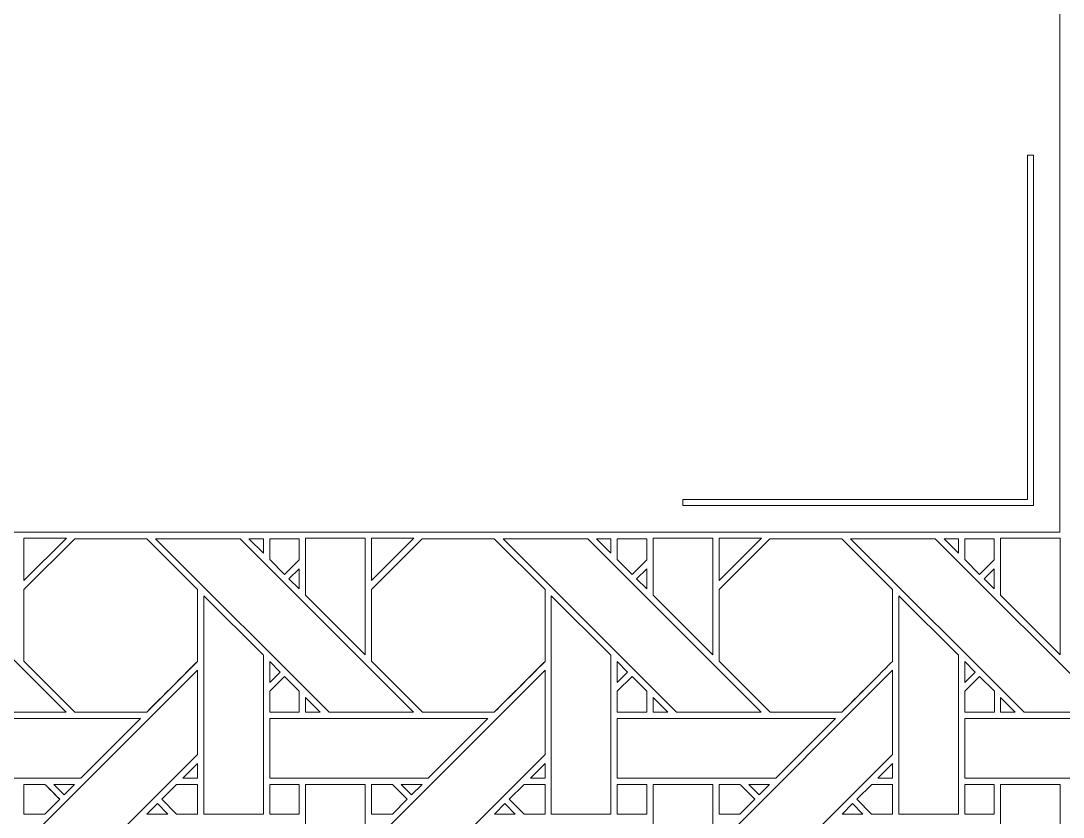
# Model space of a CAD drawing. Header units: inches. Extents: x 6.4 to 18.4, y 3.1 to 15.1.
# Drawn here: x 12.612 to 15.457, y 5.251 to 7.425 of the extents above; entities that cross this region are included whole.
import ezdxf

# ---------------------------------------------------------------- set-up
doc = ezdxf.new("R2010")
doc.units = ezdxf.units.IN
doc.header["$MEASUREMENT"] = 0
doc.layers.add('Design', color=7, linetype='Continuous', lineweight=0)

msp = doc.modelspace()

# ---------------------------------------------------------------- linework, layer by layer
at = {"layer": 'Design'}
for points, knots in [([(12.3829, 15.0948), (9.0691, 15.0948), (6.3829, 12.4085), (6.3829, 9.0948), (6.3829, 5.7811), (9.0691, 3.0948), (12.3829, 3.0948), (15.6966, 3.0948), (18.3829, 5.7811), (18.3829, 9.0948), (18.3829, 12.4085), (15.6966, 15.0948), (12.3829, 15.0948)], [0, 0, 0, 0, 1, 1, 1, 2, 2, 2, 3, 3, 3, 4, 4, 4, 4]), ([(12.3829, 14.3629), (9.4733, 14.3629), (7.1147, 12.0043), (7.1147, 9.0948), (7.1147, 6.1852), (9.4733, 3.8266), (12.3829, 3.8266), (15.2924, 3.8266), (17.651, 6.1852), (17.651, 9.0948), (17.651, 12.0043), (15.2924, 14.3629), (12.3829, 14.3629)], [0, 0, 0, 0, 1, 1, 1, 2, 2, 2, 3, 3, 3, 4, 4, 4, 4]), ([(9.3173, 6.0292), (9.3173, 6.0292), (9.3173, 12.1603), (9.3173, 12.1603), (9.3173, 12.1603), (15.4484, 12.1603), (15.4484, 12.1603), (15.4484, 12.1603), (15.4484, 6.0292), (15.4484, 6.0292), (15.4484, 6.0292), (9.3173, 6.0292), (9.3173, 6.0292)], [0, 0, 0, 0, 1, 1, 1, 2, 2, 2, 3, 3, 3, 4, 4, 4, 4]), ([(15.3596, 7.0584), (15.3596, 7.0584), (15.3763, 7.0584), (15.3763, 7.0584), (15.3763, 7.0584), (15.3763, 6.1013), (15.3763, 6.1013), (15.3763, 6.1013), (14.4192, 6.1013), (14.4192, 6.1013), (14.4192, 6.1013), (14.4192, 6.118), (14.4192, 6.118), (14.4192, 6.118), (15.3596, 6.118), (15.3596, 6.118), (15.3596, 6.118), (15.3596, 7.0584), (15.3596, 7.0584)], [0, 0, 0, 0, 1, 1, 1, 2, 2, 2, 3, 3, 3, 4, 4, 4, 5, 5, 5, 6, 6, 6, 6]), ([(12.0308, 6.0112), (12.0308, 6.0112), (12.2618, 6.0112), (12.2618, 6.0112), (12.2618, 6.0112), (12.7354, 5.5375), (12.7354, 5.5375), (12.7354, 5.5375), (12.5044, 5.5375), (12.5044, 5.5375), (12.5044, 5.5375), (12.0308, 6.0112), (12.0308, 6.0112)], [0, 0, 0, 0, 1, 1, 1, 2, 2, 2, 3, 3, 3, 4, 4, 4, 4]), ([(12.6204, 6.0126), (12.6204, 6.0126), (12.7361, 6.0126), (12.7361, 6.0126), (12.7361, 6.0126), (12.6204, 5.8968), (12.6204, 5.8968), (12.6204, 5.8968), (12.6204, 6.0126), (12.6204, 6.0126)], [0, 0, 0, 0, 1, 1, 1, 2, 2, 2, 3, 3, 3, 3]), ([(12.9553, 5.5375), (12.9553, 5.5375), (12.7596, 5.5375), (12.7596, 5.5375), (12.7596, 5.5375), (12.6204, 5.6767), (12.6204, 5.6767), (12.6204, 5.6767), (12.6204, 5.8724), (12.6204, 5.8724), (12.6204, 5.8724), (12.7591, 6.0111), (12.7591, 6.0111), (12.7591, 6.0111), (12.9553, 6.0111), (12.9553, 6.0111), (12.9553, 6.0111), (13.0941, 5.8724), (13.0941, 5.8724), (13.0941, 5.8724), (13.0941, 5.6762), (13.0941, 5.6762), (13.0763, 5.6582), (12.9643, 5.5465), (12.9553, 5.5375)], [0, 0, 0, 0, 1, 1, 1, 2, 2, 2, 3, 3, 3, 4, 4, 4, 5, 5, 5, 6, 6, 6, 7, 7, 7, 8, 8, 8, 8]), ([(12.6204, 5.6767), (12.6204, 5.6767), (12.6204, 5.8724), (12.6204, 5.8724), (12.6204, 5.8724), (12.7591, 6.0111), (12.7591, 6.0111), (12.7591, 6.0111), (12.9553, 6.0111), (12.9553, 6.0111), (12.9553, 6.0111), (13.0941, 5.8724), (13.0941, 5.8724), (13.0941, 5.8724), (13.0941, 5.6762), (13.0941, 5.6762), (13.0756, 5.6576), (12.9638, 5.546), (12.9553, 5.5375), (12.9553, 5.5375), (12.7596, 5.5375), (12.7596, 5.5375), (12.7596, 5.5375), (12.6204, 5.6767), (12.6204, 5.6767)], [0, 0, 0, 0, 1, 1, 1, 2, 2, 2, 3, 3, 3, 4, 4, 4, 5, 5, 5, 6, 6, 6, 7, 7, 7, 8, 8, 8, 8]), ([(12.9795, 6.0112), (12.9795, 6.0112), (13.2105, 6.0112), (13.2105, 6.0112), (13.2105, 6.0112), (13.6841, 5.5375), (13.6841, 5.5375), (13.6841, 5.5375), (13.4531, 5.5375), (13.4531, 5.5375), (13.4531, 5.5375), (12.9795, 6.0112), (12.9795, 6.0112)], [0, 0, 0, 0, 1, 1, 1, 2, 2, 2, 3, 3, 3, 4, 4, 4, 4]), ([(13.2741, 6.0111), (13.2741, 6.0111), (13.2741, 5.9713), (13.2741, 5.9713), (13.2741, 5.9713), (13.2346, 6.0111), (13.2346, 6.0111), (13.2346, 6.0111), (13.2741, 6.0111), (13.2741, 6.0111)], [0, 0, 0, 0, 1, 1, 1, 2, 2, 2, 3, 3, 3, 3]), ([(13.2913, 5.9539), (13.2913, 5.9539), (13.2913, 6.0111), (13.2913, 6.0111), (13.2913, 6.0111), (13.3715, 6.0111), (13.3715, 6.0111), (13.3715, 6.0111), (13.3715, 5.9535), (13.3715, 5.9535), (13.3715, 5.9535), (13.3316, 5.9136), (13.3316, 5.9136), (13.3316, 5.9136), (13.2913, 5.9539), (13.2913, 5.9539)], [0, 0, 0, 0, 1, 1, 1, 2, 2, 2, 3, 3, 3, 4, 4, 4, 5, 5, 5, 5]), ([(13.3316, 5.9136), (13.3316, 5.9136), (13.2913, 5.9539), (13.2913, 5.9539), (13.2913, 5.9539), (13.2913, 6.0111), (13.2913, 6.0111), (13.2913, 6.0111), (13.3715, 6.0111), (13.3715, 6.0111), (13.3715, 6.0111), (13.3715, 5.9535), (13.3715, 5.9535), (13.3715, 5.9535), (13.3316, 5.9136), (13.3316, 5.9136)], [0, 0, 0, 0, 1, 1, 1, 2, 2, 2, 3, 3, 3, 4, 4, 4, 5, 5, 5, 5]), ([(13.3891, 6.0126), (13.3891, 6.0126), (13.552, 6.0126), (13.552, 6.0126), (13.552, 6.0126), (13.552, 5.6939), (13.552, 5.6939), (13.552, 5.6939), (13.3891, 5.8568), (13.3891, 5.8568), (13.3891, 5.8568), (13.3891, 6.0126), (13.3891, 6.0126)], [0, 0, 0, 0, 1, 1, 1, 2, 2, 2, 3, 3, 3, 4, 4, 4, 4]), ([(13.5691, 6.0126), (13.5691, 6.0126), (13.6849, 6.0126), (13.6849, 6.0126), (13.6849, 6.0126), (13.5691, 5.8968), (13.5691, 5.8968), (13.5691, 5.8968), (13.5691, 6.0126), (13.5691, 6.0126)], [0, 0, 0, 0, 1, 1, 1, 2, 2, 2, 3, 3, 3, 3]), ([(13.9041, 5.5375), (13.9041, 5.5375), (13.7084, 5.5375), (13.7084, 5.5375), (13.7084, 5.5375), (13.5691, 5.6767), (13.5691, 5.6767), (13.5691, 5.6767), (13.5691, 5.8724), (13.5691, 5.8724), (13.5691, 5.8724), (13.7078, 6.0111), (13.7078, 6.0111), (13.7078, 6.0111), (13.904, 6.0111), (13.904, 6.0111), (13.904, 6.0111), (14.0428, 5.8724), (14.0428, 5.8724), (14.0428, 5.8724), (14.0428, 5.6762), (14.0428, 5.6762), (14.025, 5.6582), (13.9131, 5.5465), (13.9041, 5.5375)], [0, 0, 0, 0, 1, 1, 1, 2, 2, 2, 3, 3, 3, 4, 4, 4, 5, 5, 5, 6, 6, 6, 7, 7, 7, 8, 8, 8, 8]), ([(13.7084, 5.5375), (13.7084, 5.5375), (13.5691, 5.6767), (13.5691, 5.6767), (13.5691, 5.6767), (13.5691, 5.8724), (13.5691, 5.8724), (13.5691, 5.8724), (13.7078, 6.0111), (13.7078, 6.0111), (13.7078, 6.0111), (13.904, 6.0111), (13.904, 6.0111), (13.904, 6.0111), (14.0428, 5.8724), (14.0428, 5.8724), (14.0428, 5.8724), (14.0428, 5.6762), (14.0428, 5.6762), (14.0248, 5.658), (13.9129, 5.5463), (13.9041, 5.5375), (13.9041, 5.5375), (13.7084, 5.5375), (13.7084, 5.5375)], [0, 0, 0, 0, 1, 1, 1, 2, 2, 2, 3, 3, 3, 4, 4, 4, 5, 5, 5, 6, 6, 6, 7, 7, 7, 8, 8, 8, 8]), ([(13.9283, 6.0112), (13.9283, 6.0112), (14.1592, 6.0112), (14.1592, 6.0112), (14.1592, 6.0112), (14.6329, 5.5375), (14.6329, 5.5375), (14.6329, 5.5375), (14.4018, 5.5375), (14.4018, 5.5375), (14.4018, 5.5375), (13.9283, 6.0112), (13.9283, 6.0112)], [0, 0, 0, 0, 1, 1, 1, 2, 2, 2, 3, 3, 3, 4, 4, 4, 4]), ([(14.2228, 6.0111), (14.2228, 6.0111), (14.2228, 5.9713), (14.2228, 5.9713), (14.2228, 5.9713), (14.1833, 6.0111), (14.1833, 6.0111), (14.1833, 6.0111), (14.2228, 6.0111), (14.2228, 6.0111)], [0, 0, 0, 0, 1, 1, 1, 2, 2, 2, 3, 3, 3, 3]), ([(14.24, 5.9539), (14.24, 5.9539), (14.24, 6.0111), (14.24, 6.0111), (14.24, 6.0111), (14.3203, 6.0111), (14.3203, 6.0111), (14.3203, 6.0111), (14.3203, 5.9535), (14.3203, 5.9535), (14.3203, 5.9535), (14.2803, 5.9136), (14.2803, 5.9136), (14.2803, 5.9136), (14.24, 5.9539), (14.24, 5.9539)], [0, 0, 0, 0, 1, 1, 1, 2, 2, 2, 3, 3, 3, 4, 4, 4, 5, 5, 5, 5]), ([(14.2803, 5.9136), (14.2803, 5.9136), (14.24, 5.9539), (14.24, 5.9539), (14.24, 5.9539), (14.24, 6.0111), (14.24, 6.0111), (14.24, 6.0111), (14.3203, 6.0111), (14.3203, 6.0111), (14.3203, 6.0111), (14.3203, 5.9535), (14.3203, 5.9535), (14.3203, 5.9535), (14.2803, 5.9136), (14.2803, 5.9136)], [0, 0, 0, 0, 1, 1, 1, 2, 2, 2, 3, 3, 3, 4, 4, 4, 5, 5, 5, 5]), ([(14.3378, 6.0126), (14.3378, 6.0126), (14.5007, 6.0126), (14.5007, 6.0126), (14.5007, 6.0126), (14.5007, 5.6939), (14.5007, 5.6939), (14.5007, 5.6939), (14.3378, 5.8568), (14.3378, 5.8568), (14.3378, 5.8568), (14.3378, 6.0126), (14.3378, 6.0126)], [0, 0, 0, 0, 1, 1, 1, 2, 2, 2, 3, 3, 3, 4, 4, 4, 4]), ([(14.5179, 5.8968), (14.5179, 5.8968), (14.5179, 6.0126), (14.5179, 6.0126), (14.5179, 6.0126), (14.6336, 6.0126), (14.6336, 6.0126), (14.6336, 6.0126), (14.5179, 5.8968), (14.5179, 5.8968)], [0, 0, 0, 0, 1, 1, 1, 2, 2, 2, 3, 3, 3, 3]), ([(14.5179, 5.6767), (14.5179, 5.6767), (14.5179, 5.8724), (14.5179, 5.8724), (14.5179, 5.8724), (14.6566, 6.0111), (14.6566, 6.0111), (14.6566, 6.0111), (14.8528, 6.0111), (14.8528, 6.0111), (14.8528, 6.0111), (14.9915, 5.8724), (14.9915, 5.8724), (14.9915, 5.8724), (14.9915, 5.6762), (14.9915, 5.6762), (14.9737, 5.6582), (14.8618, 5.5465), (14.8528, 5.5375), (14.8528, 5.5375), (14.6571, 5.5375), (14.6571, 5.5375), (14.6571, 5.5375), (14.5179, 5.6767), (14.5179, 5.6767)], [0, 0, 0, 0, 1, 1, 1, 2, 2, 2, 3, 3, 3, 4, 4, 4, 5, 5, 5, 6, 6, 6, 7, 7, 7, 8, 8, 8, 8]), ([(14.5179, 5.6767), (14.5179, 5.6767), (14.5179, 5.8724), (14.5179, 5.8724), (14.5179, 5.8724), (14.6566, 6.0111), (14.6566, 6.0111), (14.6566, 6.0111), (14.8528, 6.0111), (14.8528, 6.0111), (14.8528, 6.0111), (14.9915, 5.8724), (14.9915, 5.8724), (14.9915, 5.8724), (14.9915, 5.6762), (14.9915, 5.6762), (14.9737, 5.6582), (14.8617, 5.5464), (14.8528, 5.5375), (14.8528, 5.5375), (14.6571, 5.5375), (14.6571, 5.5375), (14.6571, 5.5375), (14.5179, 5.6767), (14.5179, 5.6767)], [0, 0, 0, 0, 1, 1, 1, 2, 2, 2, 3, 3, 3, 4, 4, 4, 5, 5, 5, 6, 6, 6, 7, 7, 7, 8, 8, 8, 8]), ([(14.877, 6.0112), (14.877, 6.0112), (15.1079, 6.0112), (15.1079, 6.0112), (15.1079, 6.0112), (15.5816, 5.5375), (15.5816, 5.5375), (15.5816, 5.5375), (15.3505, 5.5375), (15.3505, 5.5375), (15.3505, 5.5375), (14.877, 6.0112), (14.877, 6.0112)], [0, 0, 0, 0, 1, 1, 1, 2, 2, 2, 3, 3, 3, 4, 4, 4, 4]), ([(15.1715, 6.0111), (15.1715, 6.0111), (15.1715, 5.9713), (15.1715, 5.9713), (15.1715, 5.9713), (15.1321, 6.0111), (15.1321, 6.0111), (15.1321, 6.0111), (15.1715, 6.0111), (15.1715, 6.0111)], [0, 0, 0, 0, 1, 1, 1, 2, 2, 2, 3, 3, 3, 3]), ([(15.269, 6.0111), (15.269, 6.0111), (15.269, 5.9535), (15.269, 5.9535), (15.269, 5.9535), (15.2291, 5.9136), (15.2291, 5.9136), (15.2291, 5.9136), (15.1887, 5.9539), (15.1887, 5.9539), (15.1887, 5.9539), (15.1887, 6.0111), (15.1887, 6.0111), (15.1887, 6.0111), (15.269, 6.0111), (15.269, 6.0111)], [0, 0, 0, 0, 1, 1, 1, 2, 2, 2, 3, 3, 3, 4, 4, 4, 5, 5, 5, 5]), ([(15.2291, 5.9136), (15.2291, 5.9136), (15.1887, 5.9539), (15.1887, 5.9539), (15.1887, 5.9539), (15.1887, 6.0111), (15.1887, 6.0111), (15.1887, 6.0111), (15.269, 6.0111), (15.269, 6.0111), (15.269, 6.0111), (15.269, 5.9535), (15.269, 5.9535), (15.269, 5.9535), (15.2291, 5.9136), (15.2291, 5.9136)], [0, 0, 0, 0, 1, 1, 1, 2, 2, 2, 3, 3, 3, 4, 4, 4, 5, 5, 5, 5]), ([(15.2865, 6.0126), (15.2865, 6.0126), (15.4494, 6.0126), (15.4494, 6.0126), (15.4494, 6.0126), (15.4494, 5.6939), (15.4494, 5.6939), (15.4494, 5.6939), (15.2865, 5.8568), (15.2865, 5.8568), (15.2865, 5.8568), (15.2865, 6.0126), (15.2865, 6.0126)], [0, 0, 0, 0, 1, 1, 1, 2, 2, 2, 3, 3, 3, 4, 4, 4, 4]), ([(13.3715, 5.9293), (13.3715, 5.9293), (13.3715, 5.8741), (13.3715, 5.8741), (13.3715, 5.8741), (13.3438, 5.9015), (13.3438, 5.9015), (13.3438, 5.9015), (13.3715, 5.9293), (13.3715, 5.9293)], [0, 0, 0, 0, 1, 1, 1, 2, 2, 2, 3, 3, 3, 3]), ([(14.3203, 5.9293), (14.3203, 5.9293), (14.3203, 5.8741), (14.3203, 5.8741), (14.3203, 5.8741), (14.2925, 5.9015), (14.2925, 5.9015), (14.2925, 5.9015), (14.3203, 5.9293), (14.3203, 5.9293)], [0, 0, 0, 0, 1, 1, 1, 2, 2, 2, 3, 3, 3, 3]), ([(15.269, 5.9293), (15.269, 5.9293), (15.269, 5.8741), (15.269, 5.8741), (15.269, 5.8741), (15.2412, 5.9015), (15.2412, 5.9015), (15.2412, 5.9015), (15.269, 5.9293), (15.269, 5.9293)], [0, 0, 0, 0, 1, 1, 1, 2, 2, 2, 3, 3, 3, 3]), ([(13.274, 5.6932), (13.274, 5.6932), (13.274, 5.2595), (13.274, 5.2595), (13.274, 5.2595), (13.1112, 5.2595), (13.1112, 5.2595), (13.1112, 5.2595), (13.1112, 5.8553), (13.1112, 5.8553), (13.1112, 5.8553), (13.274, 5.6932), (13.274, 5.6932)], [0, 0, 0, 0, 1, 1, 1, 2, 2, 2, 3, 3, 3, 4, 4, 4, 4]), ([(14.2227, 5.6932), (14.2227, 5.6932), (14.2227, 5.2595), (14.2227, 5.2595), (14.2227, 5.2595), (14.0599, 5.2595), (14.0599, 5.2595), (14.0599, 5.2595), (14.0599, 5.8553), (14.0599, 5.8553), (14.0599, 5.8553), (14.2227, 5.6932), (14.2227, 5.6932)], [0, 0, 0, 0, 1, 1, 1, 2, 2, 2, 3, 3, 3, 4, 4, 4, 4]), ([(15.1714, 5.6932), (15.1714, 5.6932), (15.1714, 5.2595), (15.1714, 5.2595), (15.1714, 5.2595), (15.0087, 5.2595), (15.0087, 5.2595), (15.0087, 5.2595), (15.0087, 5.8553), (15.0087, 5.8553), (15.0087, 5.8553), (15.1714, 5.6932), (15.1714, 5.6932)], [0, 0, 0, 0, 1, 1, 1, 2, 2, 2, 3, 3, 3, 4, 4, 4, 4]), ([(13.2913, 5.6189), (13.2913, 5.6189), (13.2913, 5.6757), (13.2913, 5.6757), (13.2913, 5.6757), (13.3195, 5.6471), (13.3195, 5.6471), (13.3195, 5.6471), (13.2913, 5.6189), (13.2913, 5.6189)], [0, 0, 0, 0, 1, 1, 1, 2, 2, 2, 3, 3, 3, 3]), ([(14.24, 5.6189), (14.24, 5.6189), (14.24, 5.6757), (14.24, 5.6757), (14.24, 5.6757), (14.2682, 5.6471), (14.2682, 5.6471), (14.2682, 5.6471), (14.24, 5.6189), (14.24, 5.6189)], [0, 0, 0, 0, 1, 1, 1, 2, 2, 2, 3, 3, 3, 3]), ([(15.1887, 5.6189), (15.1887, 5.6189), (15.1887, 5.6757), (15.1887, 5.6757), (15.1887, 5.6757), (15.2169, 5.6471), (15.2169, 5.6471), (15.2169, 5.6471), (15.1887, 5.6189), (15.1887, 5.6189)], [0, 0, 0, 0, 1, 1, 1, 2, 2, 2, 3, 3, 3, 3]), ([(12.6204, 5.1782), (12.6204, 5.1782), (13.0941, 5.6518), (13.0941, 5.6518), (13.0941, 5.6518), (13.0941, 5.4217), (13.0941, 5.4217), (13.0941, 5.4217), (12.6204, 4.9481), (12.6204, 4.9481), (12.6204, 4.9481), (12.6204, 5.1782), (12.6204, 5.1782)], [0, 0, 0, 0, 1, 1, 1, 2, 2, 2, 3, 3, 3, 4, 4, 4, 4]), ([(13.3719, 5.5372), (13.3719, 5.5372), (13.2913, 5.5372), (13.2913, 5.5372), (13.2913, 5.5372), (13.2913, 5.5945), (13.2913, 5.5945), (13.2913, 5.5945), (13.3316, 5.6349), (13.3316, 5.6349), (13.3316, 5.6349), (13.3719, 5.5945), (13.3719, 5.5945), (13.3719, 5.5945), (13.3719, 5.5372), (13.3719, 5.5372)], [0, 0, 0, 0, 1, 1, 1, 2, 2, 2, 3, 3, 3, 4, 4, 4, 5, 5, 5, 5]), ([(13.3316, 5.6349), (13.3316, 5.6349), (13.3719, 5.5945), (13.3719, 5.5945), (13.3719, 5.5945), (13.3719, 5.5372), (13.3719, 5.5372), (13.3719, 5.5372), (13.2913, 5.5372), (13.2913, 5.5372), (13.2913, 5.5372), (13.2913, 5.5945), (13.2913, 5.5945), (13.2913, 5.5945), (13.3316, 5.6349), (13.3316, 5.6349)], [0, 0, 0, 0, 1, 1, 1, 2, 2, 2, 3, 3, 3, 4, 4, 4, 5, 5, 5, 5]), ([(13.5691, 5.1782), (13.5691, 5.1782), (14.0428, 5.6518), (14.0428, 5.6518), (14.0428, 5.6518), (14.0428, 5.4217), (14.0428, 5.4217), (14.0428, 5.4217), (13.5691, 4.9481), (13.5691, 4.9481), (13.5691, 4.9481), (13.5691, 5.1782), (13.5691, 5.1782)], [0, 0, 0, 0, 1, 1, 1, 2, 2, 2, 3, 3, 3, 4, 4, 4, 4]), ([(14.3207, 5.5372), (14.3207, 5.5372), (14.24, 5.5372), (14.24, 5.5372), (14.24, 5.5372), (14.24, 5.5945), (14.24, 5.5945), (14.24, 5.5945), (14.2803, 5.6349), (14.2803, 5.6349), (14.2803, 5.6349), (14.3207, 5.5945), (14.3207, 5.5945), (14.3207, 5.5945), (14.3207, 5.5372), (14.3207, 5.5372)], [0, 0, 0, 0, 1, 1, 1, 2, 2, 2, 3, 3, 3, 4, 4, 4, 5, 5, 5, 5]), ([(14.24, 5.5945), (14.24, 5.5945), (14.2803, 5.6349), (14.2803, 5.6349), (14.2803, 5.6349), (14.3207, 5.5945), (14.3207, 5.5945), (14.3207, 5.5945), (14.3207, 5.5372), (14.3207, 5.5372), (14.3207, 5.5372), (14.24, 5.5372), (14.24, 5.5372), (14.24, 5.5372), (14.24, 5.5945), (14.24, 5.5945)], [0, 0, 0, 0, 1, 1, 1, 2, 2, 2, 3, 3, 3, 4, 4, 4, 5, 5, 5, 5]), ([(14.5179, 5.1782), (14.5179, 5.1782), (14.9915, 5.6518), (14.9915, 5.6518), (14.9915, 5.6518), (14.9915, 5.4217), (14.9915, 5.4217), (14.9915, 5.4217), (14.5179, 4.9481), (14.5179, 4.9481), (14.5179, 4.9481), (14.5179, 5.1782), (14.5179, 5.1782)], [0, 0, 0, 0, 1, 1, 1, 2, 2, 2, 3, 3, 3, 4, 4, 4, 4]), ([(15.2694, 5.5372), (15.2694, 5.5372), (15.1887, 5.5372), (15.1887, 5.5372), (15.1887, 5.5372), (15.1887, 5.5945), (15.1887, 5.5945), (15.1887, 5.5945), (15.2291, 5.6349), (15.2291, 5.6349), (15.2291, 5.6349), (15.2694, 5.5945), (15.2694, 5.5945), (15.2694, 5.5945), (15.2694, 5.5372), (15.2694, 5.5372)], [0, 0, 0, 0, 1, 1, 1, 2, 2, 2, 3, 3, 3, 4, 4, 4, 5, 5, 5, 5]), ([(15.1887, 5.5945), (15.1887, 5.5945), (15.2291, 5.6349), (15.2291, 5.6349), (15.2291, 5.6349), (15.2694, 5.5945), (15.2694, 5.5945), (15.2694, 5.5945), (15.2694, 5.5372), (15.2694, 5.5372), (15.2694, 5.5372), (15.1887, 5.5372), (15.1887, 5.5372), (15.1887, 5.5372), (15.1887, 5.5945), (15.1887, 5.5945)], [0, 0, 0, 0, 1, 1, 1, 2, 2, 2, 3, 3, 3, 4, 4, 4, 5, 5, 5, 5]), ([(13.4289, 5.5375), (13.4289, 5.5375), (13.3892, 5.5375), (13.3892, 5.5375), (13.3892, 5.5375), (13.3892, 5.5773), (13.3892, 5.5773), (13.3892, 5.5773), (13.4289, 5.5375), (13.4289, 5.5375)], [0, 0, 0, 0, 1, 1, 1, 2, 2, 2, 3, 3, 3, 3]), ([(14.3776, 5.5375), (14.3776, 5.5375), (14.3379, 5.5375), (14.3379, 5.5375), (14.3379, 5.5375), (14.3379, 5.5773), (14.3379, 5.5773), (14.3379, 5.5773), (14.3776, 5.5375), (14.3776, 5.5375)], [0, 0, 0, 0, 1, 1, 1, 2, 2, 2, 3, 3, 3, 3]), ([(15.3264, 5.5375), (15.3264, 5.5375), (15.2866, 5.5375), (15.2866, 5.5375), (15.2866, 5.5375), (15.2866, 5.5773), (15.2866, 5.5773), (15.2866, 5.5773), (15.3264, 5.5375), (15.3264, 5.5375)], [0, 0, 0, 0, 1, 1, 1, 2, 2, 2, 3, 3, 3, 3]), ([(12.3425, 5.3576), (12.3425, 5.3576), (12.3425, 5.5203), (12.3425, 5.5203), (12.3425, 5.5203), (12.9382, 5.5203), (12.9382, 5.5203), (12.9382, 5.5203), (12.7755, 5.3576), (12.7755, 5.3576), (12.7755, 5.3576), (12.3425, 5.3576), (12.3425, 5.3576)], [0, 0, 0, 0, 1, 1, 1, 2, 2, 2, 3, 3, 3, 4, 4, 4, 4]), ([(13.2913, 5.3576), (13.2913, 5.3576), (13.2913, 5.5203), (13.2913, 5.5203), (13.2913, 5.5203), (13.887, 5.5203), (13.887, 5.5203), (13.887, 5.5203), (13.7242, 5.3576), (13.7242, 5.3576), (13.7242, 5.3576), (13.2913, 5.3576), (13.2913, 5.3576)], [0, 0, 0, 0, 1, 1, 1, 2, 2, 2, 3, 3, 3, 4, 4, 4, 4]), ([(14.24, 5.3576), (14.24, 5.3576), (14.24, 5.5203), (14.24, 5.5203), (14.24, 5.5203), (14.8357, 5.5203), (14.8357, 5.5203), (14.8357, 5.5203), (14.673, 5.3576), (14.673, 5.3576), (14.673, 5.3576), (14.24, 5.3576), (14.24, 5.3576)], [0, 0, 0, 0, 1, 1, 1, 2, 2, 2, 3, 3, 3, 4, 4, 4, 4]), ([(15.1887, 5.3576), (15.1887, 5.3576), (15.1887, 5.5203), (15.1887, 5.5203), (15.1887, 5.5203), (15.7844, 5.5203), (15.7844, 5.5203), (15.7844, 5.5203), (15.6217, 5.3576), (15.6217, 5.3576), (15.6217, 5.3576), (15.1887, 5.3576), (15.1887, 5.3576)], [0, 0, 0, 0, 1, 1, 1, 2, 2, 2, 3, 3, 3, 4, 4, 4, 4]), ([(13.0543, 5.3576), (13.0543, 5.3576), (13.0941, 5.3973), (13.0941, 5.3973), (13.0941, 5.3973), (13.0941, 5.3576), (13.0941, 5.3576), (13.0941, 5.3576), (13.0543, 5.3576), (13.0543, 5.3576)], [0, 0, 0, 0, 1, 1, 1, 2, 2, 2, 3, 3, 3, 3]), ([(14.003, 5.3576), (14.003, 5.3576), (14.0428, 5.3973), (14.0428, 5.3973), (14.0428, 5.3973), (14.0428, 5.3576), (14.0428, 5.3576), (14.0428, 5.3576), (14.003, 5.3576), (14.003, 5.3576)], [0, 0, 0, 0, 1, 1, 1, 2, 2, 2, 3, 3, 3, 3]), ([(14.9915, 5.3973), (14.9915, 5.3973), (14.9915, 5.3576), (14.9915, 5.3576), (14.9915, 5.3576), (14.9517, 5.3576), (14.9517, 5.3576), (14.9517, 5.3576), (14.9915, 5.3973), (14.9915, 5.3973)], [0, 0, 0, 0, 1, 1, 1, 2, 2, 2, 3, 3, 3, 3]), ([(12.6204, 5.2595), (12.6204, 5.2595), (12.6204, 5.3403), (12.6204, 5.3403), (12.6204, 5.3403), (12.6775, 5.3403), (12.6775, 5.3403), (12.6826, 5.3351), (12.7134, 5.3043), (12.7178, 5.2999), (12.7178, 5.2999), (12.6774, 5.2595), (12.6774, 5.2595), (12.6774, 5.2595), (12.6204, 5.2595), (12.6204, 5.2595)], [0, 0, 0, 0, 1, 1, 1, 2, 2, 2, 3, 3, 3, 4, 4, 4, 5, 5, 5, 5]), ([(12.6204, 5.3403), (12.6204, 5.3403), (12.6775, 5.3403), (12.6775, 5.3403), (12.6828, 5.335), (12.7136, 5.3041), (12.7178, 5.2999), (12.7178, 5.2999), (12.6774, 5.2595), (12.6774, 5.2595), (12.6774, 5.2595), (12.6204, 5.2595), (12.6204, 5.2595), (12.6204, 5.2595), (12.6204, 5.3403), (12.6204, 5.3403)], [0, 0, 0, 0, 1, 1, 1, 2, 2, 2, 3, 3, 3, 4, 4, 4, 5, 5, 5, 5]), ([(12.7583, 5.3403), (12.7583, 5.3403), (12.73, 5.3121), (12.73, 5.3121), (12.73, 5.3121), (12.7018, 5.3403), (12.7018, 5.3403), (12.7018, 5.3403), (12.7583, 5.3403), (12.7583, 5.3403)], [0, 0, 0, 0, 1, 1, 1, 2, 2, 2, 3, 3, 3, 3]), ([(13.0941, 5.2595), (13.0941, 5.2595), (13.037, 5.2595), (13.037, 5.2595), (13.037, 5.2595), (12.9966, 5.2998), (12.9966, 5.2998), (12.9966, 5.2998), (13.037, 5.3403), (13.037, 5.3403), (13.037, 5.3403), (13.0941, 5.3403), (13.0941, 5.3403), (13.0941, 5.3403), (13.0941, 5.2595), (13.0941, 5.2595)], [0, 0, 0, 0, 1, 1, 1, 2, 2, 2, 3, 3, 3, 4, 4, 4, 5, 5, 5, 5]), ([(12.9966, 5.2998), (12.9966, 5.2998), (13.037, 5.3403), (13.037, 5.3403), (13.037, 5.3403), (13.0941, 5.3403), (13.0941, 5.3403), (13.0941, 5.3403), (13.0941, 5.2595), (13.0941, 5.2595), (13.0941, 5.2595), (13.037, 5.2595), (13.037, 5.2595), (13.037, 5.2595), (12.9966, 5.2998), (12.9966, 5.2998)], [0, 0, 0, 0, 1, 1, 1, 2, 2, 2, 3, 3, 3, 4, 4, 4, 5, 5, 5, 5]), ([(13.2913, 5.2595), (13.2913, 5.2595), (13.2913, 5.3403), (13.2913, 5.3403), (13.2913, 5.3403), (13.3715, 5.3403), (13.3715, 5.3403), (13.3715, 5.3403), (13.3715, 5.2595), (13.3715, 5.2595), (13.3715, 5.2595), (13.2913, 5.2595), (13.2913, 5.2595)], [0, 0, 0, 0, 1, 1, 1, 2, 2, 2, 3, 3, 3, 4, 4, 4, 4]), ([(13.3715, 5.3403), (13.3715, 5.3403), (13.3715, 5.2595), (13.3715, 5.2595), (13.3715, 5.2595), (13.2913, 5.2595), (13.2913, 5.2595), (13.2913, 5.2595), (13.2913, 5.3403), (13.2913, 5.3403), (13.2913, 5.3403), (13.3715, 5.3403), (13.3715, 5.3403)], [0, 0, 0, 0, 1, 1, 1, 2, 2, 2, 3, 3, 3, 4, 4, 4, 4]), ([(13.552, 5.3403), (13.552, 5.3403), (13.552, 4.7452), (13.552, 4.7452), (13.552, 4.7452), (13.3891, 4.9081), (13.3891, 4.9081), (13.3891, 4.9081), (13.3891, 5.3403), (13.3891, 5.3403), (13.3891, 5.3403), (13.552, 5.3403), (13.552, 5.3403)], [0, 0, 0, 0, 1, 1, 1, 2, 2, 2, 3, 3, 3, 4, 4, 4, 4]), ([(13.5691, 5.2595), (13.5691, 5.2595), (13.5691, 5.3403), (13.5691, 5.3403), (13.5691, 5.3403), (13.6262, 5.3403), (13.6262, 5.3403), (13.6313, 5.3351), (13.6621, 5.3043), (13.6665, 5.2999), (13.6665, 5.2999), (13.6261, 5.2595), (13.6261, 5.2595), (13.6261, 5.2595), (13.5691, 5.2595), (13.5691, 5.2595)], [0, 0, 0, 0, 1, 1, 1, 2, 2, 2, 3, 3, 3, 4, 4, 4, 5, 5, 5, 5]), ([(13.5691, 5.2595), (13.5691, 5.2595), (13.5691, 5.3403), (13.5691, 5.3403), (13.5691, 5.3403), (13.6262, 5.3403), (13.6262, 5.3403), (13.6313, 5.3351), (13.6621, 5.3043), (13.6665, 5.2999), (13.6665, 5.2999), (13.6261, 5.2595), (13.6261, 5.2595), (13.6261, 5.2595), (13.5691, 5.2595), (13.5691, 5.2595)], [0, 0, 0, 0, 1, 1, 1, 2, 2, 2, 3, 3, 3, 4, 4, 4, 5, 5, 5, 5]), ([(13.6505, 5.3403), (13.6505, 5.3403), (13.707, 5.3403), (13.707, 5.3403), (13.707, 5.3403), (13.6787, 5.3121), (13.6787, 5.3121), (13.6787, 5.3121), (13.6505, 5.3403), (13.6505, 5.3403)], [0, 0, 0, 0, 1, 1, 1, 2, 2, 2, 3, 3, 3, 3]), ([(14.0428, 5.2595), (14.0428, 5.2595), (13.9857, 5.2595), (13.9857, 5.2595), (13.9857, 5.2595), (13.9453, 5.2998), (13.9453, 5.2998), (13.9453, 5.2998), (13.9858, 5.3403), (13.9858, 5.3403), (13.9858, 5.3403), (14.0428, 5.3403), (14.0428, 5.3403), (14.0428, 5.3403), (14.0428, 5.2595), (14.0428, 5.2595)], [0, 0, 0, 0, 1, 1, 1, 2, 2, 2, 3, 3, 3, 4, 4, 4, 5, 5, 5, 5]), ([(13.9453, 5.2998), (13.9453, 5.2998), (13.9858, 5.3403), (13.9858, 5.3403), (13.9858, 5.3403), (14.0428, 5.3403), (14.0428, 5.3403), (14.0428, 5.3403), (14.0428, 5.2595), (14.0428, 5.2595), (14.0428, 5.2595), (13.9857, 5.2595), (13.9857, 5.2595), (13.9857, 5.2595), (13.9453, 5.2998), (13.9453, 5.2998)], [0, 0, 0, 0, 1, 1, 1, 2, 2, 2, 3, 3, 3, 4, 4, 4, 5, 5, 5, 5]), ([(14.24, 5.3403), (14.24, 5.3403), (14.3203, 5.3403), (14.3203, 5.3403), (14.3203, 5.3403), (14.3203, 5.2595), (14.3203, 5.2595), (14.3203, 5.2595), (14.24, 5.2595), (14.24, 5.2595), (14.24, 5.2595), (14.24, 5.3403), (14.24, 5.3403)], [0, 0, 0, 0, 1, 1, 1, 2, 2, 2, 3, 3, 3, 4, 4, 4, 4]), ([(14.24, 5.2595), (14.24, 5.2595), (14.24, 5.3403), (14.24, 5.3403), (14.24, 5.3403), (14.3203, 5.3403), (14.3203, 5.3403), (14.3203, 5.3403), (14.3203, 5.2595), (14.3203, 5.2595), (14.3203, 5.2595), (14.24, 5.2595), (14.24, 5.2595)], [0, 0, 0, 0, 1, 1, 1, 2, 2, 2, 3, 3, 3, 4, 4, 4, 4]), ([(14.5007, 5.3403), (14.5007, 5.3403), (14.5007, 4.7452), (14.5007, 4.7452), (14.5007, 4.7452), (14.3378, 4.9081), (14.3378, 4.9081), (14.3378, 4.9081), (14.3378, 5.3403), (14.3378, 5.3403), (14.3378, 5.3403), (14.5007, 5.3403), (14.5007, 5.3403)], [0, 0, 0, 0, 1, 1, 1, 2, 2, 2, 3, 3, 3, 4, 4, 4, 4]), ([(14.6153, 5.2999), (14.6153, 5.2999), (14.5748, 5.2595), (14.5748, 5.2595), (14.5748, 5.2595), (14.5179, 5.2595), (14.5179, 5.2595), (14.5179, 5.2595), (14.5179, 5.3403), (14.5179, 5.3403), (14.5179, 5.3403), (14.5749, 5.3403), (14.5749, 5.3403), (14.5801, 5.3351), (14.6108, 5.3043), (14.6153, 5.2999)], [0, 0, 0, 0, 1, 1, 1, 2, 2, 2, 3, 3, 3, 4, 4, 4, 5, 5, 5, 5]), ([(14.5179, 5.2595), (14.5179, 5.2595), (14.5179, 5.3403), (14.5179, 5.3403), (14.5179, 5.3403), (14.5749, 5.3403), (14.5749, 5.3403), (14.5801, 5.3351), (14.6108, 5.3043), (14.6153, 5.2999), (14.6153, 5.2999), (14.5748, 5.2595), (14.5748, 5.2595), (14.5748, 5.2595), (14.5179, 5.2595), (14.5179, 5.2595)], [0, 0, 0, 0, 1, 1, 1, 2, 2, 2, 3, 3, 3, 4, 4, 4, 5, 5, 5, 5]), ([(14.5993, 5.3403), (14.5993, 5.3403), (14.6557, 5.3403), (14.6557, 5.3403), (14.6557, 5.3403), (14.6275, 5.3121), (14.6275, 5.3121), (14.6275, 5.3121), (14.5993, 5.3403), (14.5993, 5.3403)], [0, 0, 0, 0, 1, 1, 1, 2, 2, 2, 3, 3, 3, 3]), ([(14.9915, 5.2595), (14.9915, 5.2595), (14.9344, 5.2595), (14.9344, 5.2595), (14.9344, 5.2595), (14.8941, 5.2998), (14.8941, 5.2998), (14.8941, 5.2998), (14.9345, 5.3403), (14.9345, 5.3403), (14.9345, 5.3403), (14.9915, 5.3403), (14.9915, 5.3403), (14.9915, 5.3403), (14.9915, 5.2595), (14.9915, 5.2595)], [0, 0, 0, 0, 1, 1, 1, 2, 2, 2, 3, 3, 3, 4, 4, 4, 5, 5, 5, 5]), ([(14.8941, 5.2998), (14.8941, 5.2998), (14.9345, 5.3403), (14.9345, 5.3403), (14.9345, 5.3403), (14.9915, 5.3403), (14.9915, 5.3403), (14.9915, 5.3403), (14.9915, 5.2595), (14.9915, 5.2595), (14.9915, 5.2595), (14.9344, 5.2595), (14.9344, 5.2595), (14.9344, 5.2595), (14.8941, 5.2998), (14.8941, 5.2998)], [0, 0, 0, 0, 1, 1, 1, 2, 2, 2, 3, 3, 3, 4, 4, 4, 5, 5, 5, 5]), ([(15.269, 5.2595), (15.269, 5.2595), (15.1887, 5.2595), (15.1887, 5.2595), (15.1887, 5.2595), (15.1887, 5.3403), (15.1887, 5.3403), (15.1887, 5.3403), (15.269, 5.3403), (15.269, 5.3403), (15.269, 5.3403), (15.269, 5.2595), (15.269, 5.2595)], [0, 0, 0, 0, 1, 1, 1, 2, 2, 2, 3, 3, 3, 4, 4, 4, 4]), ([(15.1887, 5.2595), (15.1887, 5.2595), (15.1887, 5.3403), (15.1887, 5.3403), (15.1887, 5.3403), (15.269, 5.3403), (15.269, 5.3403), (15.269, 5.3403), (15.269, 5.2595), (15.269, 5.2595), (15.269, 5.2595), (15.1887, 5.2595), (15.1887, 5.2595)], [0, 0, 0, 0, 1, 1, 1, 2, 2, 2, 3, 3, 3, 4, 4, 4, 4]), ([(15.4494, 4.8331), (15.4324, 4.8208), (15.4153, 4.8086), (15.3981, 4.7965), (15.3981, 4.7965), (15.2865, 4.9081), (15.2865, 4.9081), (15.2865, 4.9081), (15.2865, 5.3403), (15.2865, 5.3403), (15.2865, 5.3403), (15.4494, 5.3403), (15.4494, 5.3403), (15.4494, 5.3403), (15.4494, 4.8331), (15.4494, 4.8331)], [0, 0, 0, 0, 1, 1, 1, 2, 2, 2, 3, 3, 3, 4, 4, 4, 5, 5, 5, 5]), ([(13.0127, 5.2595), (13.0127, 5.2595), (12.9562, 5.2595), (12.9562, 5.2595), (12.9562, 5.2595), (12.9845, 5.2878), (12.9845, 5.2878), (12.9845, 5.2878), (13.0127, 5.2595), (13.0127, 5.2595)], [0, 0, 0, 0, 1, 1, 1, 2, 2, 2, 3, 3, 3, 3]), ([(13.9615, 5.2595), (13.9615, 5.2595), (13.905, 5.2595), (13.905, 5.2595), (13.905, 5.2595), (13.9332, 5.2878), (13.9332, 5.2878), (13.9332, 5.2878), (13.9615, 5.2595), (13.9615, 5.2595)], [0, 0, 0, 0, 1, 1, 1, 2, 2, 2, 3, 3, 3, 3]), ([(14.8819, 5.2878), (14.8819, 5.2878), (14.9102, 5.2595), (14.9102, 5.2595), (14.9102, 5.2595), (14.8537, 5.2595), (14.8537, 5.2595), (14.8537, 5.2595), (14.8819, 5.2878), (14.8819, 5.2878)], [0, 0, 0, 0, 1, 1, 1, 2, 2, 2, 3, 3, 3, 3])]:
    msp.add_open_spline(points, degree=3, knots=knots, dxfattribs=at)

doc.saveas('drawing.dxf')
